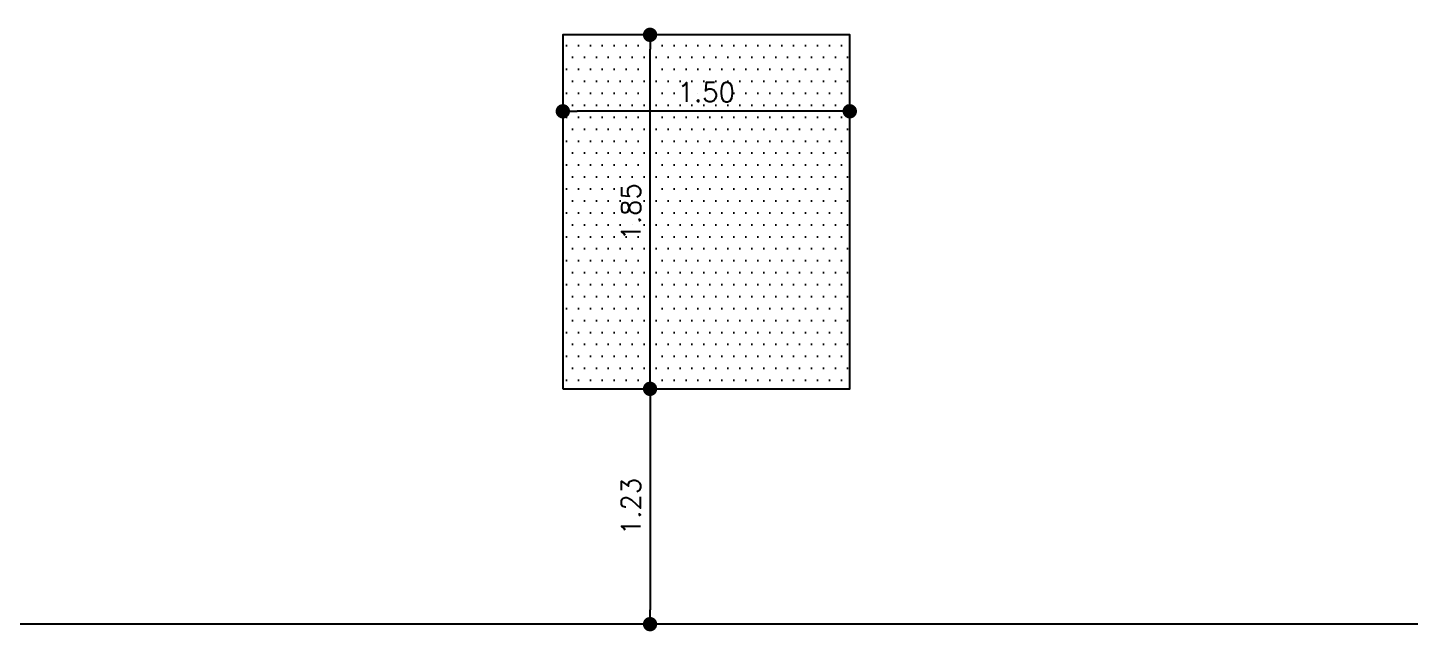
# Model space of a CAD drawing. Header units: metres. Extents: x 2217 to 2595, y -381 to -273.
# Drawn here: x 2361.65 to 2368.88, y -379.13 to -375.97 of the extents above; entities that cross this region are included whole.
import ezdxf

# ---------------------------------------------------------------- set-up
doc = ezdxf.new("R2010")
doc.units = ezdxf.units.M
doc.header["$LTSCALE"] = 0.5
doc.header["$MEASUREMENT"] = 0
doc.header["$PDMODE"] = 3
doc.header["$PDSIZE"] = -1
doc.linetypes.add('DOT2', pattern=[0.125, 0, -0.125])
for name, color, linetype in [('A-EDM', 3, 'Continuous'), ('A-ELV', 3, 'Continuous'), ('A-WIN', 132, 'Continuous')]:
    doc.layers.add(name, color=color, linetype=linetype)
doc.styles.add('ROMANS', font='romans.shx')
doc.dimstyles.new('dim50 new', dxfattribs={"dimscale": 50, "dimtxt": 0.002, "dimasz": 0.0015, "dimexe": 0.001, "dimexo": 0.001, "dimgap": 0.001, "dimtad": 1, "dimzin": 0, "dimdsep": 46, "dimtxsty": 'ROMANS', "dimblk": 'DOT', "dimcen": 0, "dimclrd": 5, "dimclre": 1, "dimclrt": 7, "dimadec": 0, "dimazin": 0, "dimtfac": 1, "dimtix": 1, "dimtmove": 2, "dimatfit": 3, "dimldrblk": 'DTICK', "dimfxl": 1, "dimtolj": 1, "dimtzin": 0, "dimlwe": 20, "dimarcsym": 0})

# ---------------------------------------------------------------- blocks, each defined once
blk = doc.blocks.new('_Dot')
at = {"color": 0, "linetype": 'ByBlock', "lineweight": -2}
blk.add_line((-0.5, 0), (-1, 0), dxfattribs=at)
at = {"color": 0, "linetype": 'ByBlock', "const_width": 0.5}
blk.add_lwpolyline([(-0.25, 0, 1), (0.25, 0, 1)], format="xyb", close=True, dxfattribs=at)
blk = doc.blocks.new('*D53')
at = {"layer": 'A-EDM', "color": 1, "linetype": 'DOT2', "lineweight": 20, "ltscale": 0.5, "transparency": 16777216}
for p, q in [((2364.4498, -376.0573), (2364.4498, -376.457)), ((2365.9498, -376.0573), (2365.9498, -376.457))]:
    blk.add_line(p, q, dxfattribs=at)
at = {"layer": 'A-EDM', "color": 5, "lineweight": -2, "ltscale": 0.5, "transparency": 16777216}
blk.add_line((2365.8748, -376.407), (2364.5248, -376.407), dxfattribs=at)
at = {"layer": 'DEFPOINTS', "color": 0, "ltscale": 0.5, "transparency": 16777216}
for p in [(2364.4498, -376.0073), (2365.9498, -376.0073), (2364.4498, -376.407)]:
    blk.add_point(p, dxfattribs=at)
at = {"layer": 'A-EDM', "color": 5, "lineweight": -2, "ltscale": 0.5, "transparency": 16777216, "xscale": 0.075, "yscale": 0.075, "zscale": 0.075, "rotation": 180}
blk.add_blockref('_Dot', (2364.4498, -376.407), dxfattribs=at)
at = {"layer": 'A-EDM', "color": 5, "lineweight": -2, "ltscale": 0.5, "transparency": 16777216, "xscale": 0.075, "yscale": 0.075, "zscale": 0.075}
blk.add_blockref('_Dot', (2365.9498, -376.407), dxfattribs=at)
at = {"layer": 'A-EDM', "color": 7, "ltscale": 0.5, "transparency": 16777216, "insert": (2365.1998, -376.307), "char_height": 0.1, "attachment_point": 5, "style": 'ROMANS'}
blk.add_mtext('\\A1;1.50', dxfattribs=at)
blk = doc.blocks.new('DTICK')
for p, q in [((0, 1.207), (0, -1.207)), ((-1.207, 0), (1.207, 0))]:
    blk.add_line(p, q)
at = {"color": 3}
blk.add_line((-0.629, -0.629), (0.629, 0.629), dxfattribs=at)
blk = doc.blocks.new('*D54')
at = {"layer": 'A-EDM', "color": 1, "linetype": 'DOT2', "lineweight": 20, "ltscale": 0.5, "transparency": 16777216}
for p, q in [((2364.4998, -376.0073), (2364.9558, -376.0073)), ((2364.4998, -377.8578), (2364.9558, -377.8578))]:
    blk.add_line(p, q, dxfattribs=at)
at = {"layer": 'A-EDM', "color": 5, "lineweight": -2, "ltscale": 0.5, "transparency": 16777216}
blk.add_line((2364.9058, -377.7828), (2364.9058, -376.0823), dxfattribs=at)
at = {"layer": 'DEFPOINTS', "color": 0, "ltscale": 0.5, "transparency": 16777216}
for p in [(2364.4498, -376.0073), (2364.9058, -376.0073), (2364.4498, -377.8578)]:
    blk.add_point(p, dxfattribs=at)
at = {"layer": 'A-EDM', "color": 5, "lineweight": -2, "ltscale": 0.5, "transparency": 16777216, "xscale": 0.075, "yscale": 0.075, "zscale": 0.075}
for p, rotation in [((2364.9058, -376.0073), 90), ((2364.9058, -377.8578), 270)]:
    blk.add_blockref('_Dot', p, dxfattribs=dict(at, rotation=rotation))
at = {"layer": 'A-EDM', "color": 7, "ltscale": 0.5, "transparency": 16777216, "insert": (2364.8058, -376.9326), "char_height": 0.1, "attachment_point": 5, "rotation": 90, "style": 'ROMANS'}
blk.add_mtext('\\A1;1.85', dxfattribs=at)
blk = doc.blocks.new('*D88')
at = {"layer": 'A-EDM', "color": 1, "linetype": 'DOT2', "lineweight": 20, "ltscale": 0.5, "transparency": 16777216}
for p, q in [((2364.4998, -377.8578), (2364.9558, -377.8578)), ((2364.4998, -379.0879), (2364.9558, -379.0879))]:
    blk.add_line(p, q, dxfattribs=at)
at = {"layer": 'A-EDM', "color": 5, "lineweight": -2, "ltscale": 0.5, "transparency": 16777216}
blk.add_line((2364.9058, -377.9328), (2364.9058, -379.0129), dxfattribs=at)
at = {"layer": 'DEFPOINTS', "color": 0, "ltscale": 0.5, "transparency": 16777216}
for p in [(2364.4498, -377.8578), (2364.4498, -379.0879), (2364.9058, -379.0879)]:
    blk.add_point(p, dxfattribs=at)
at = {"layer": 'A-EDM', "color": 5, "lineweight": -2, "ltscale": 0.5, "transparency": 16777216, "xscale": 0.075, "yscale": 0.075, "zscale": 0.075}
for p, rotation in [((2364.9058, -377.8578), 90), ((2364.9058, -379.0879), 270)]:
    blk.add_blockref('_Dot', p, dxfattribs=dict(at, rotation=rotation))
at = {"layer": 'A-EDM', "color": 7, "ltscale": 0.5, "transparency": 16777216, "insert": (2364.8058, -378.4729), "char_height": 0.1, "attachment_point": 5, "rotation": 90, "style": 'ROMANS'}
blk.add_mtext('\\A1;1.23', dxfattribs=at)

msp = doc.modelspace()

# ---------------------------------------------------------------- hatches: boundary and pattern name
at = {"layer": 'A-WIN', "ltscale": 0.5}
h = msp.add_hatch(dxfattribs=at)
h.set_pattern_fill('DOTS', color=256)
h.paths.add_polyline_path([(2365.9498, -376.0073), (2364.4498, -376.0073), (2364.4498, -377.8578), (2365.9498, -377.8578)])

# ---------------------------------------------------------------- linework, layer by layer
at = {"layer": 'A-ELV', "ltscale": 0.5}
msp.add_line((2374.221, -379.0879), (2337.9811, -379.0879), dxfattribs=at)
at = {"layer": 'A-WIN', "ltscale": 0.5}
msp.add_lwpolyline([(2364.4498, -377.8578), (2365.9498, -377.8578), (2365.9498, -376.0073), (2364.4498, -376.0073)], close=True, dxfattribs=at)

# ---------------------------------------------------------------- dimensions: what is measured, and where the dimension line sits
at = {"layer": 'A-EDM', "ltscale": 0.5}
for base, p2, picture, middle in [((2364.9058, -376.0073), (2364.4498, -376.0073), '*D54', (2364.8058, -376.9326)), ((2364.9058, -379.0879), (2364.4498, -379.0879), '*D88', (2364.8058, -378.4729))]:
    dim = msp.add_linear_dim(base=base, p1=(2364.4498, -377.8578), p2=p2, angle=90, dimstyle='dim50 new', dxfattribs=at)
    dim.commit()
    dim.dimension.update_dxf_attribs({"geometry": picture, "text_midpoint": middle})
dim = msp.add_linear_dim(base=(2364.4498, -376.407), p1=(2365.9498, -376.0073), p2=(2364.4498, -376.0073), dimstyle='dim50 new', dxfattribs=at)
dim.commit()
dim.dimension.update_dxf_attribs({"geometry": '*D53', "text_midpoint": (2365.1998, -376.307)})

doc.saveas('drawing.dxf')
